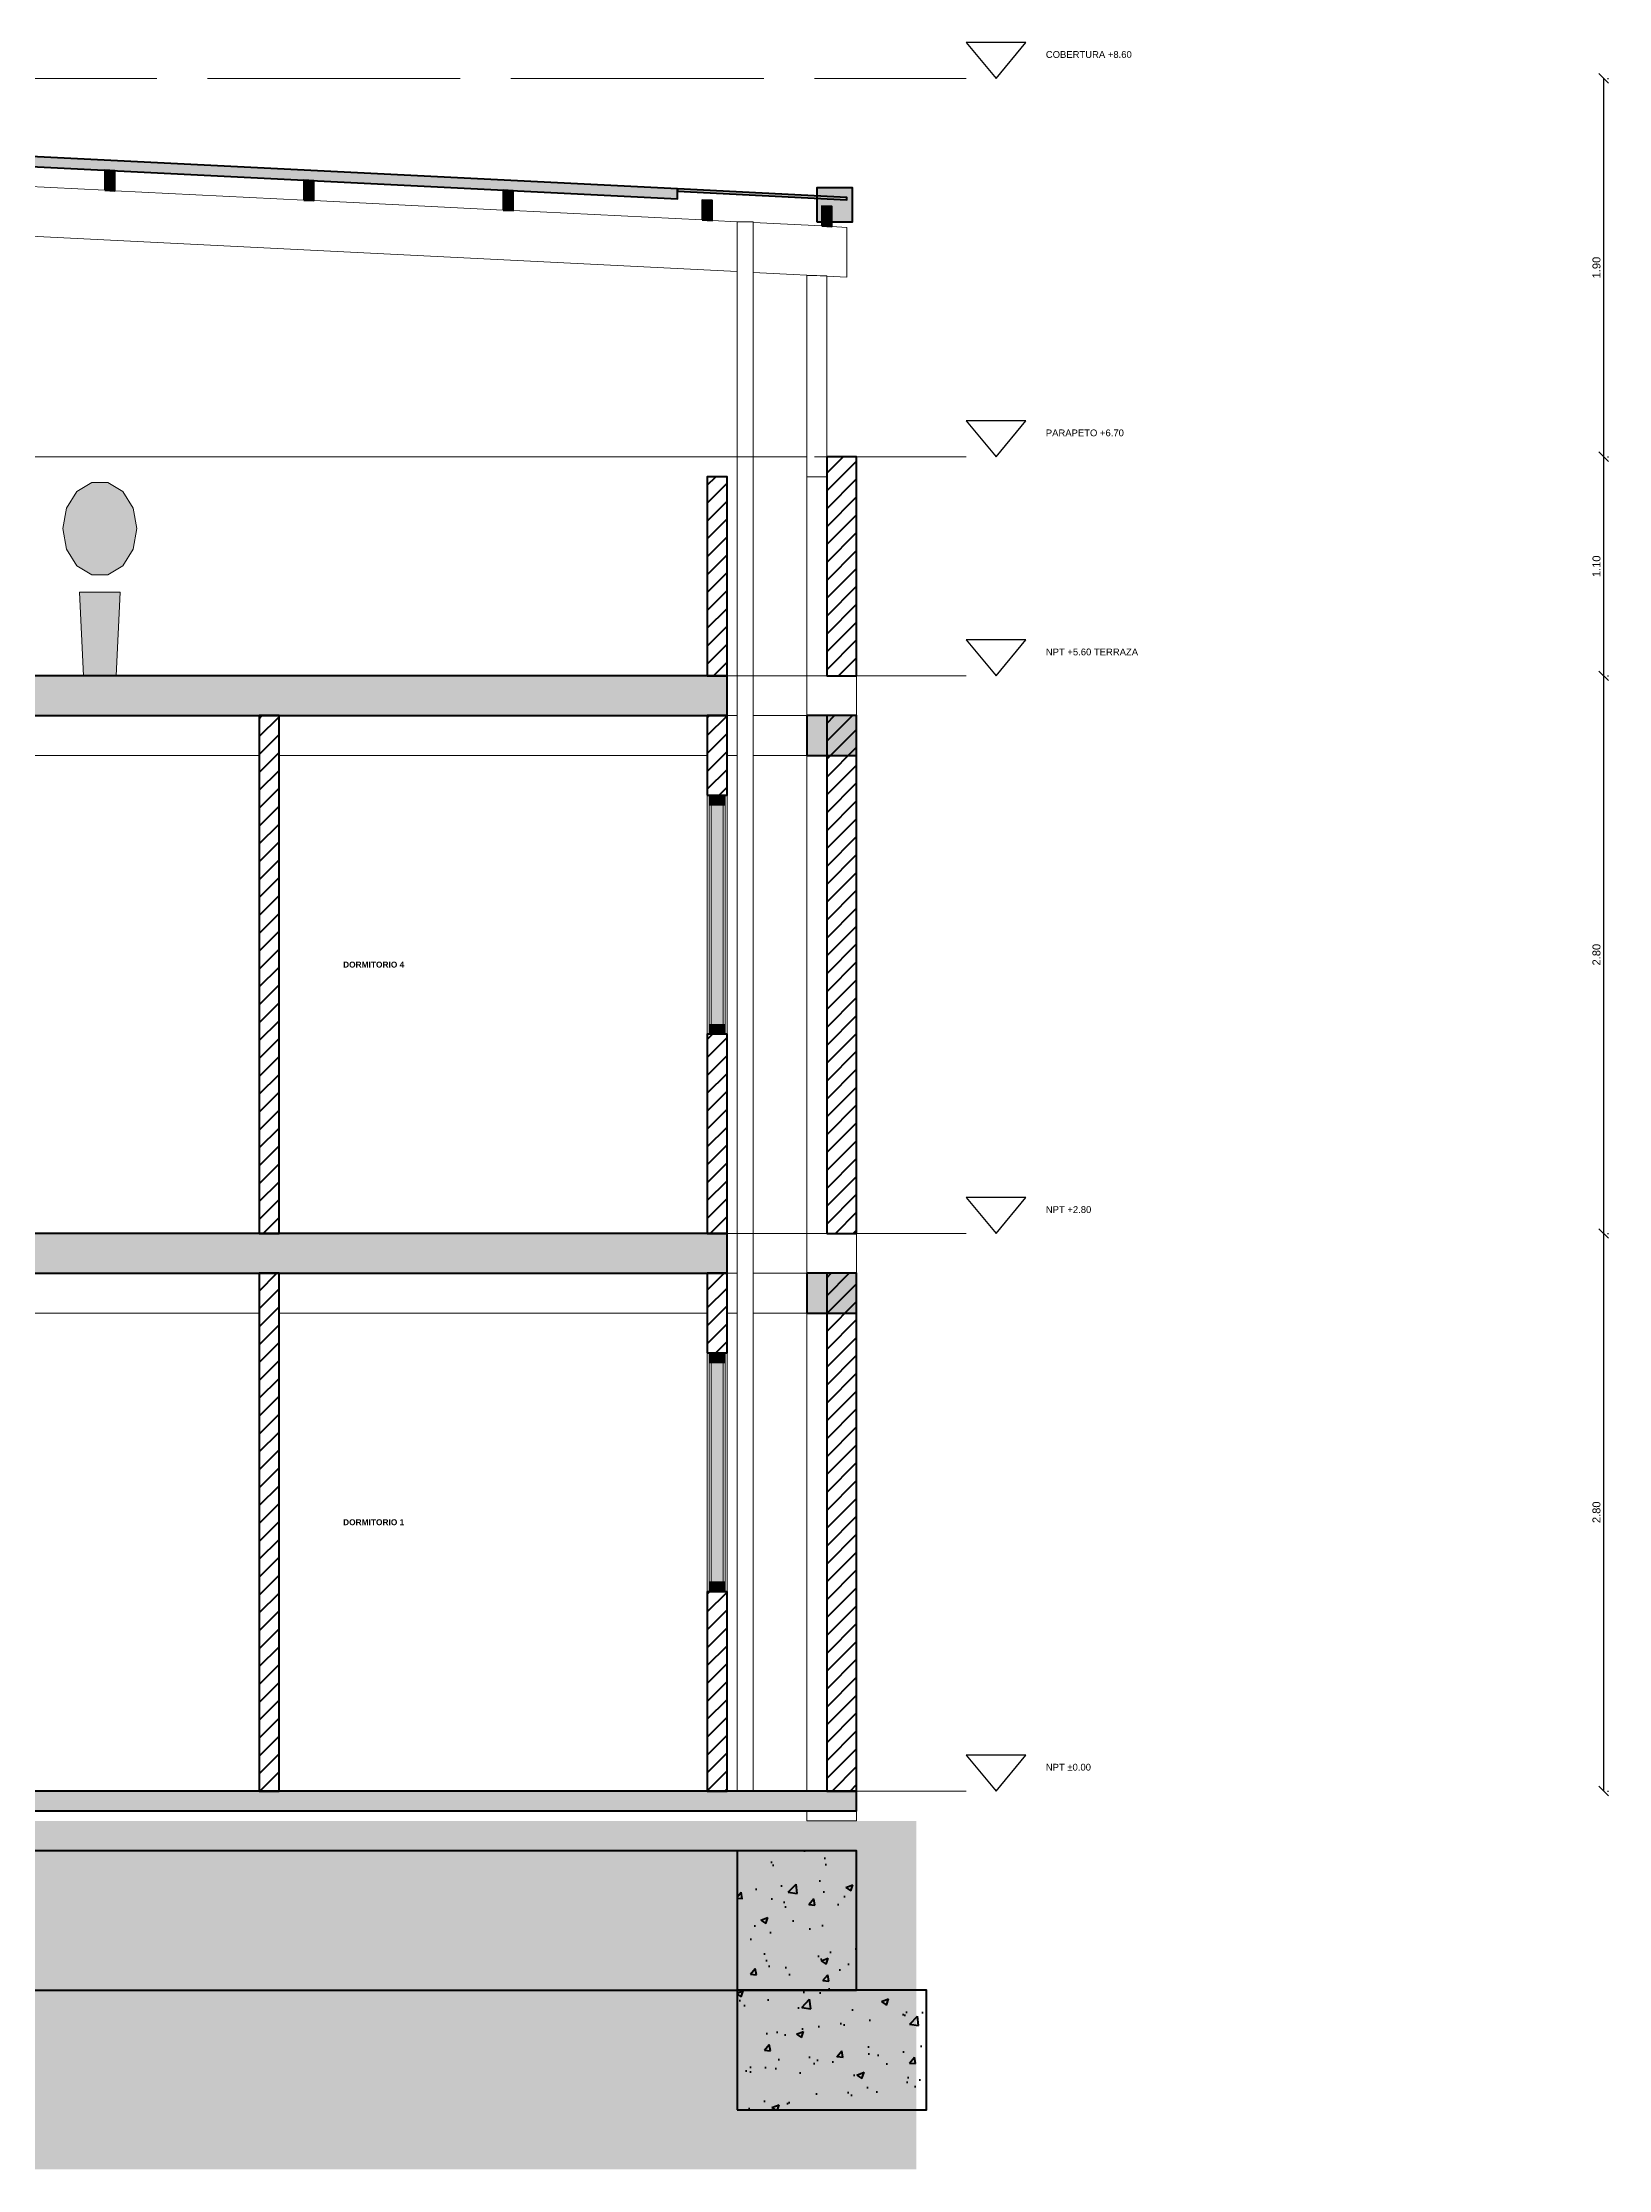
# Model space of a CAD drawing. Header units: metres. Extents: x -3.9 to 79.9, y -56.9 to 20.9.
# Drawn here: x 46.91 to 54.77, y -56.9 to -46.22 of the extents above; entities that cross this region are included whole.
import ezdxf
from ezdxf.enums import TextEntityAlignment as Align

# ---------------------------------------------------------------- set-up
doc = ezdxf.new("R2010")
doc.units = ezdxf.units.M
doc.linetypes.add('DASHED', pattern=[1.524, 1.27, -0.254])
for name, color, linetype, lineweight in [('A-CORTE', 7, 'CONTINUOUS', 50), ('A-COTA', 1, 'CONTINUOUS', 15), ('A-PROYECCION', 9, 'DASHED', 15), ('A-SIMBOLO', 6, 'CONTINUOUS', 25), ('A-TERRENO', 32, 'CONTINUOUS', 35), ('A-TEXTO', 7, 'CONTINUOUS', 20), ('A-VISTA', 8, 'CONTINUOUS', 20)]:
    doc.layers.add(name, color=color, linetype=linetype, lineweight=lineweight)
doc.styles.add('PLANO', font='arial.ttf')
doc.styles.add('PLANO-B', font='arialbd.ttf')
doc.dimstyles.new('COTA-20', dxfattribs={"dimtxt": 0.04, "dimasz": 2.5, "dimexe": 0.024, "dimexo": 0.02, "dimgap": 0.016, "dimtad": 1, "dimzin": 0, "dimdsep": 46, "dimtxsty": 'PLANO', "dimtsz": 0.024, "dimcen": 2.5, "dimclrd": 1, "dimclre": 1, "dimazin": 3, "dimtfac": 1, "dimtmove": 0, "dimatfit": 3})

msp = doc.modelspace()

# ---------------------------------------------------------------- hatches: boundary and pattern name
at = {"layer": 'A-CORTE', "true_color": 0x2b3036}
h = msp.add_hatch(color=7, dxfattribs=at)
h.dxf.hatch_style = 1
h.paths.add_polyline_path([(39.05, -46.453), (50.1, -47.005), (50.1, -46.955), (39.05, -46.403)])
at = {"layer": 'A-CORTE', "true_color": 0x24435c}
h = msp.add_hatch(color=7, dxfattribs=at)
h.dxf.hatch_style = 1
h.paths.add_polyline_path([(47.225, -46.961), (47.275, -46.964), (47.275, -46.864), (47.225, -46.861)])
h = msp.add_hatch(color=7, dxfattribs=at)
h.dxf.hatch_style = 1
h.paths.add_polyline_path([(48.225, -47.011), (48.275, -47.014), (48.275, -46.914), (48.225, -46.911)])
h = msp.add_hatch(color=7, dxfattribs=at)
h.dxf.hatch_style = 1
h.paths.add_polyline_path([(49.225, -47.061), (49.275, -47.064), (49.275, -46.964), (49.225, -46.961)])
at = {"layer": 'A-CORTE', "true_color": 0x2b3036}
h = msp.add_hatch(color=7, dxfattribs=at)
h.dxf.hatch_style = 1
h.paths.add_polyline_path([(50.1, -46.967), (50.95, -47.01), (50.95, -46.998), (50.1, -46.955)])
at = {"layer": 'A-CORTE', "true_color": 0x8f979e}
h = msp.add_hatch(color=7, dxfattribs=at)
h.dxf.hatch_style = 1
h.paths.add_polyline_path([(50.8, -47.12), (50.98, -47.12), (50.98, -46.95), (50.8, -46.95)])
at = {"layer": 'A-CORTE', "true_color": 0x24435c}
h = msp.add_hatch(color=7, dxfattribs=at)
h.dxf.hatch_style = 1
h.paths.add_polyline_path([(50.225, -47.111), (50.275, -47.114), (50.275, -47.014), (50.225, -47.011)])
h = msp.add_hatch(color=7, dxfattribs=at)
h.dxf.hatch_style = 1
h.paths.add_polyline_path([(50.825, -47.141), (50.875, -47.144), (50.875, -47.044), (50.825, -47.041)])
at = {"layer": 'A-CORTE'}
h = msp.add_hatch(dxfattribs=at)
h.set_pattern_fill('ANSI31', color=8, scale=0.02)
h.paths.add_polyline_path([(50.85, -49.4), (51, -49.4), (51, -48.3), (50.85, -48.3)])
h = msp.add_hatch(dxfattribs=at)
h.set_pattern_fill('ANSI31', color=8, scale=0.02)
h.paths.add_polyline_path([(50.25, -49.4), (50.35, -49.4), (50.35, -48.4), (50.25, -48.4)])
at = {"layer": 'A-CORTE', "true_color": 0x5a5a5a}
h = msp.add_hatch(color=7, dxfattribs=at)
h.dxf.hatch_style = 1
h.paths.add_polyline_path([(46.125, -49.6), (50.35, -49.6), (50.35, -49.4), (46.125, -49.4)])
at = {"layer": 'A-CORTE'}
h = msp.add_hatch(dxfattribs=at)
h.set_pattern_fill('ANSI31', color=8, scale=0.02)
h.paths.add_polyline_path([(48, -52.2), (48.1, -52.2), (48.1, -49.6), (48, -49.6)])
h = msp.add_hatch(dxfattribs=at)
h.set_pattern_fill('ANSI31', color=8, scale=0.02)
h.paths.add_polyline_path([(50.25, -50), (50.35, -50), (50.35, -49.6), (50.25, -49.6)])
at = {"layer": 'A-CORTE', "true_color": 0x5a5a5a}
h = msp.add_hatch(color=7, dxfattribs=at)
h.dxf.hatch_style = 1
h.paths.add_polyline_path([(50.75, -49.8), (51, -49.8), (51, -49.6), (50.75, -49.6)])
at = {"layer": 'A-CORTE'}
h = msp.add_hatch(dxfattribs=at)
h.set_pattern_fill('ANSI31', color=8, scale=0.02)
h.paths.add_polyline_path([(50.85, -52.2), (51, -52.2), (51, -49.6), (50.85, -49.6)])
h = msp.add_hatch(dxfattribs=at)
h.set_pattern_fill('ANSI31', color=8, scale=0.02)
h.paths.add_polyline_path([(50.25, -52.2), (50.35, -52.2), (50.35, -51.2), (50.25, -51.2)])
at = {"layer": 'A-CORTE', "true_color": 0x5a5a5a}
h = msp.add_hatch(color=7, dxfattribs=at)
h.dxf.hatch_style = 1
h.paths.add_polyline_path([(46.125, -52.4), (50.35, -52.4), (50.35, -52.2), (46.125, -52.2)])
at = {"layer": 'A-CORTE'}
h = msp.add_hatch(dxfattribs=at)
h.set_pattern_fill('ANSI31', color=8, scale=0.02)
h.paths.add_polyline_path([(48, -55), (48.1, -55), (48.1, -52.4), (48, -52.4)])
h = msp.add_hatch(dxfattribs=at)
h.set_pattern_fill('ANSI31', color=8, scale=0.02)
h.paths.add_polyline_path([(50.25, -52.8), (50.35, -52.8), (50.35, -52.4), (50.25, -52.4)])
at = {"layer": 'A-CORTE', "true_color": 0x5a5a5a}
h = msp.add_hatch(color=7, dxfattribs=at)
h.dxf.hatch_style = 1
h.paths.add_polyline_path([(50.75, -52.6), (51, -52.6), (51, -52.4), (50.75, -52.4)])
at = {"layer": 'A-CORTE'}
h = msp.add_hatch(dxfattribs=at)
h.set_pattern_fill('ANSI31', color=8, scale=0.02)
h.paths.add_polyline_path([(50.85, -55), (51, -55), (51, -52.4), (50.85, -52.4)])
h = msp.add_hatch(dxfattribs=at)
h.set_pattern_fill('ANSI31', color=8, scale=0.02)
h.paths.add_polyline_path([(50.25, -55), (50.35, -55), (50.35, -54), (50.25, -54)])
at = {"layer": 'A-CORTE', "true_color": 0x5a5a5a}
h = msp.add_hatch(color=7, dxfattribs=at)
h.dxf.hatch_style = 1
h.paths.add_polyline_path([(39, -55.1), (51, -55.1), (51, -55), (39, -55)])
at = {"layer": 'A-CORTE'}
h = msp.add_hatch(dxfattribs=at)
h.set_pattern_fill('AR-CONC', color=8, scale=0.002)
h.paths.add_polyline_path([(39, -56), (51, -56), (51, -55.3), (39, -55.3)])
h = msp.add_hatch(dxfattribs=at)
h.set_pattern_fill('AR-CONC', color=8, scale=0.002)
h.paths.add_polyline_path([(50.4, -56), (51, -56), (51, -55.3), (50.4, -55.3)])
h = msp.add_hatch(dxfattribs=at)
h.set_pattern_fill('AR-CONC', color=8, scale=0.002)
h.paths.add_polyline_path([(50.4, -56.6), (51.35, -56.6), (51.35, -56), (50.4, -56)])
at = {"layer": 'A-TERRENO'}
h = msp.add_hatch(dxfattribs=at)
h.set_pattern_fill('EARTH', color=32, scale=0.03)
h.paths.add_polyline_path([(51.3, -56.9), (51.3, -55.15), (32.5, -55.15), (32.5, -56.9)])
at = {"layer": 'A-VISTA', "true_color": 0xc3d9b3}
h = msp.add_hatch(color=7, dxfattribs=at)
h.dxf.hatch_style = 1
h.paths.add_polyline_path([(47.386, -48.661), (47.368, -48.558), (47.316, -48.475), (47.241, -48.429), (47.159, -48.429), (47.084, -48.475), (47.032, -48.558), (47.014, -48.661), (47.032, -48.764), (47.084, -48.847), (47.159, -48.893), (47.241, -48.893), (47.316, -48.847), (47.368, -48.764)])
h = msp.add_hatch(color=7, dxfattribs=at)
h.dxf.hatch_style = 1
h.paths.add_polyline_path([(47.118, -49.4), (47.282, -49.4), (47.302, -48.98), (47.098, -48.98)])
at = {"layer": 'A-VISTA', "true_color": 0xbcd9e6}
h = msp.add_hatch(color=7, dxfattribs=at)
h.dxf.hatch_style = 1
h.paths.add_polyline_path([(50.26, -50.05), (50.34, -50.05), (50.34, -50), (50.26, -50)])
h = msp.add_hatch(color=7, dxfattribs=at)
h.dxf.hatch_style = 1
h.paths.add_polyline_path([(50.27, -51.2), (50.33, -51.2), (50.33, -50), (50.27, -50)])
h = msp.add_hatch(color=7, dxfattribs=at)
h.dxf.hatch_style = 1
h.paths.add_polyline_path([(50.26, -51.2), (50.34, -51.2), (50.34, -51.15), (50.26, -51.15)])
h = msp.add_hatch(color=7, dxfattribs=at)
h.dxf.hatch_style = 1
h.paths.add_polyline_path([(50.26, -52.85), (50.34, -52.85), (50.34, -52.8), (50.26, -52.8)])
h = msp.add_hatch(color=7, dxfattribs=at)
h.dxf.hatch_style = 1
h.paths.add_polyline_path([(50.27, -54), (50.33, -54), (50.33, -52.8), (50.27, -52.8)])
h = msp.add_hatch(color=7, dxfattribs=at)
h.dxf.hatch_style = 1
h.paths.add_polyline_path([(50.26, -54), (50.34, -54), (50.34, -53.95), (50.26, -53.95)])

# ---------------------------------------------------------------- linework, layer by layer
at = {"layer": 'A-CORTE'}
for points in [[(39.05, -46.453), (50.1, -47.005), (50.1, -46.955), (39.05, -46.403)], [(47.225, -46.961), (47.275, -46.964), (47.275, -46.864), (47.225, -46.861)], [(48.225, -47.011), (48.275, -47.014), (48.275, -46.914), (48.225, -46.911)], [(49.225, -47.061), (49.275, -47.064), (49.275, -46.964), (49.225, -46.961)], [(50.1, -46.967), (50.95, -47.01), (50.95, -46.998), (50.1, -46.955)], [(50.8, -47.12), (50.98, -47.12), (50.98, -46.95), (50.8, -46.95)], [(50.225, -47.111), (50.275, -47.114), (50.275, -47.014), (50.225, -47.011)], [(50.825, -47.141), (50.875, -47.144), (50.875, -47.044), (50.825, -47.041)], [(50.85, -49.4), (51, -49.4), (51, -48.3), (50.85, -48.3)], [(50.25, -49.4), (50.35, -49.4), (50.35, -48.4), (50.25, -48.4)], [(46.125, -49.6), (50.35, -49.6), (50.35, -49.4), (46.125, -49.4)], [(48, -52.2), (48.1, -52.2), (48.1, -49.6), (48, -49.6)], [(50.25, -50), (50.35, -50), (50.35, -49.6), (50.25, -49.6)], [(50.75, -49.8), (51, -49.8), (51, -49.6), (50.75, -49.6)], [(50.85, -52.2), (51, -52.2), (51, -49.6), (50.85, -49.6)], [(50.25, -52.2), (50.35, -52.2), (50.35, -51.2), (50.25, -51.2)], [(46.125, -52.4), (50.35, -52.4), (50.35, -52.2), (46.125, -52.2)], [(48, -55), (48.1, -55), (48.1, -52.4), (48, -52.4)], [(50.25, -52.8), (50.35, -52.8), (50.35, -52.4), (50.25, -52.4)], [(50.75, -52.6), (51, -52.6), (51, -52.4), (50.75, -52.4)], [(50.85, -55), (51, -55), (51, -52.4), (50.85, -52.4)], [(50.25, -55), (50.35, -55), (50.35, -54), (50.25, -54)], [(39, -55.1), (51, -55.1), (51, -55), (39, -55)], [(39, -56), (51, -56), (51, -55.3), (39, -55.3)], [(50.4, -56), (51, -56), (51, -55.3), (50.4, -55.3)], [(50.4, -56.6), (51.35, -56.6), (51.35, -56), (50.4, -56)]]:
    msp.add_lwpolyline(points, close=True, dxfattribs=at)
at = {"layer": 'A-PROYECCION', "lineweight": 13}
for p, q in [((32.5, -46.4), (51.55, -46.4)), ((32.5, -48.3), (51.55, -48.3)), ((32.5, -49.4), (51.55, -49.4)), ((32.5, -52.2), (51.55, -52.2)), ((32.5, -55), (51.55, -55))]:
    msp.add_line(p, q, dxfattribs=at)
at = {"layer": 'A-SIMBOLO'}
for points in [[(51.7, -46.4), (51.85, -46.22), (51.55, -46.22)], [(51.7, -48.3), (51.85, -48.12), (51.55, -48.12)], [(51.7, -49.4), (51.85, -49.22), (51.55, -49.22)], [(51.7, -52.2), (51.85, -52.02), (51.55, -52.02)], [(51.7, -55), (51.85, -54.82), (51.55, -54.82)]]:
    msp.add_lwpolyline(points, close=True, dxfattribs=at)
at = {"layer": 'A-VISTA'}
msp.add_lwpolyline([(46.275, -46.914), (47.225, -46.961), (47.275, -46.964), (48.225, -47.011), (48.275, -47.014), (49.225, -47.061), (49.259, -47.063), (49.275, -47.064), (50.225, -47.111), (50.255, -47.113), (50.275, -47.114), (50.4, -47.12), (50.4, -47.37), (39.05, -46.803)], dxfattribs=at)
for points in [[(50.4, -47.12), (50.48, -47.12), (50.48, -55), (50.4, -55)], [(50.95, -47.148), (50.95, -47.398), (50.48, -47.374), (50.48, -47.124), (50.825, -47.141), (50.851, -47.143), (50.875, -47.144)], [(50.85, -48.4), (50.75, -48.4), (50.75, -47.39), (50.8, -47.39), (50.85, -47.392), (50.85, -48.3)], [(46.375, -49.4), (46.375, -48.4), (46.3, -48.4), (46.3, -48.3), (50.4, -48.3), (50.4, -49.4), (50.35, -49.4), (50.35, -48.4), (50.25, -48.4), (50.25, -49.4), (47.282, -49.4), (47.302, -48.98), (47.098, -48.98), (47.118, -49.4)], [(50.48, -49.4), (50.48, -48.3), (50.75, -48.3), (50.75, -48.4), (50.75, -49.4)], [(47.386, -48.661), (47.368, -48.558), (47.316, -48.475), (47.241, -48.429), (47.159, -48.429), (47.084, -48.475), (47.032, -48.558), (47.014, -48.661), (47.032, -48.764), (47.084, -48.847), (47.159, -48.893), (47.241, -48.893), (47.316, -48.847), (47.368, -48.764)], [(47.032, -48.764), (47.084, -48.847), (47.159, -48.893), (47.241, -48.893), (47.316, -48.847), (47.368, -48.764), (47.386, -48.661), (47.368, -48.558), (47.316, -48.475), (47.241, -48.429), (47.159, -48.429), (47.084, -48.475), (47.032, -48.558), (47.014, -48.661)], [(50.75, -49.4), (50.75, -48.4), (50.85, -48.4), (50.85, -49.4)], [(47.118, -49.4), (47.282, -49.4), (47.302, -48.98), (47.098, -48.98)], [(50.35, -49.6), (50.35, -49.4), (50.4, -49.4), (50.4, -49.6)], [(50.48, -49.6), (50.48, -49.4), (50.75, -49.4), (50.75, -49.6)], [(51, -49.6), (50.85, -49.6), (50.75, -49.6), (50.75, -49.4), (50.85, -49.4), (51, -49.4)], [(46.375, -49.8), (46.375, -49.6), (48, -49.6), (48, -49.8)], [(48.1, -49.8), (48.1, -49.6), (50.25, -49.6), (50.25, -49.8)], [(50.35, -49.8), (50.35, -49.6), (50.4, -49.6), (50.4, -49.8)], [(50.48, -49.8), (50.48, -49.6), (50.75, -49.6), (50.75, -49.8)], [(46.375, -52.2), (46.375, -49.8), (48, -49.8), (48, -52.2)], [(48.1, -52.2), (48.1, -49.8), (50.25, -49.8), (50.25, -50), (50.25, -51.2), (50.25, -52.2)], [(50.35, -52.2), (50.35, -51.2), (50.35, -50), (50.35, -49.8), (50.4, -49.8), (50.4, -52.2)], [(50.48, -52.2), (50.48, -49.8), (50.75, -49.8), (50.75, -52.2)], [(50.75, -52.2), (50.75, -49.8), (50.85, -49.8), (50.85, -52.2)], [(50.25, -50), (50.26, -50), (50.26, -50.05), (50.26, -51.15), (50.26, -51.2), (50.25, -51.2)], [(50.26, -50.05), (50.34, -50.05), (50.34, -50), (50.26, -50)], [(50.26, -50.05), (50.27, -50.05), (50.27, -51.15), (50.26, -51.15)], [(50.27, -51.2), (50.33, -51.2), (50.33, -50), (50.27, -50)], [(50.34, -51.15), (50.33, -51.15), (50.33, -50.05), (50.34, -50.05)], [(50.35, -51.2), (50.34, -51.2), (50.34, -51.15), (50.34, -50.05), (50.34, -50), (50.35, -50)], [(50.26, -51.2), (50.34, -51.2), (50.34, -51.15), (50.26, -51.15)], [(50.35, -52.4), (50.35, -52.2), (50.4, -52.2), (50.4, -52.4)], [(50.48, -52.4), (50.48, -52.2), (50.75, -52.2), (50.75, -52.4)], [(51, -52.4), (50.85, -52.4), (50.75, -52.4), (50.75, -52.2), (50.85, -52.2), (51, -52.2)], [(46.375, -52.6), (46.375, -52.4), (48, -52.4), (48, -52.6)], [(48.1, -52.6), (48.1, -52.4), (50.25, -52.4), (50.25, -52.6)], [(50.35, -52.6), (50.35, -52.4), (50.4, -52.4), (50.4, -52.6)], [(50.48, -52.6), (50.48, -52.4), (50.75, -52.4), (50.75, -52.6)], [(46.375, -55), (46.375, -52.6), (48, -52.6), (48, -55)], [(48.1, -55), (48.1, -52.6), (50.25, -52.6), (50.25, -52.8), (50.25, -54), (50.25, -55)], [(50.35, -55), (50.35, -54), (50.35, -52.8), (50.35, -52.6), (50.4, -52.6), (50.4, -55)], [(50.48, -55), (50.48, -52.6), (50.75, -52.6), (50.75, -55)], [(50.75, -52.6), (50.85, -52.6), (50.85, -55), (50.75, -55)], [(50.25, -52.8), (50.26, -52.8), (50.26, -52.85), (50.26, -53.95), (50.26, -54), (50.25, -54)], [(50.26, -52.85), (50.34, -52.85), (50.34, -52.8), (50.26, -52.8)], [(50.26, -52.85), (50.27, -52.85), (50.27, -53.95), (50.26, -53.95)], [(50.27, -54), (50.33, -54), (50.33, -52.8), (50.27, -52.8)], [(50.34, -53.95), (50.33, -53.95), (50.33, -52.85), (50.34, -52.85)], [(50.35, -54), (50.34, -54), (50.34, -53.95), (50.34, -52.85), (50.34, -52.8), (50.35, -52.8)], [(50.26, -54), (50.34, -54), (50.34, -53.95), (50.26, -53.95)], [(51, -55.15), (50.75, -55.15), (50.75, -55.1), (51, -55.1)]]:
    msp.add_lwpolyline(points, close=True, dxfattribs=at)

# ---------------------------------------------------------------- texts
at = {"layer": 'A-TEXTO', "style": 'PLANO'}
for s, p in [('COBERTURA +8.60', (51.95, -46.28)), ('PARAPETO +6.70', (51.95, -48.18)), ('NPT +5.60 TERRAZA', (51.95, -49.28)), ('NPT +2.80', (51.95, -52.08)), ('NPT ±0.00', (51.95, -54.88))]:
    msp.add_text(s, height=0.034, dxfattribs=at).set_placement(p, align=Align.MIDDLE_LEFT)
at = {"layer": 'A-TEXTO', "style": 'PLANO-B'}
for s, p in [('DORMITORIO 4', (48.575, -50.85)), ('DORMITORIO 1', (48.575, -53.65))]:
    msp.add_text(s, height=0.03, dxfattribs=at).set_placement(p, align=Align.MIDDLE_CENTER)

# ---------------------------------------------------------------- dimensions: what is measured, and where the dimension line sits
at = {"layer": 'A-COTA'}
for base, p1, p2 in [((54.751, -48.3), (54.75, -48.3), (54.75, -46.4)), ((54.751, -49.4), (54.75, -49.4), (54.75, -48.3)), ((54.751, -52.2), (54.75, -52.2), (54.75, -49.4)), ((54.751, -55), (54.75, -55), (54.75, -52.2))]:
    msp.add_linear_dim(base=base, p1=p1, p2=p2, angle=90, dimstyle='COTA-20', dxfattribs=at).render()

doc.saveas('drawing.dxf')
